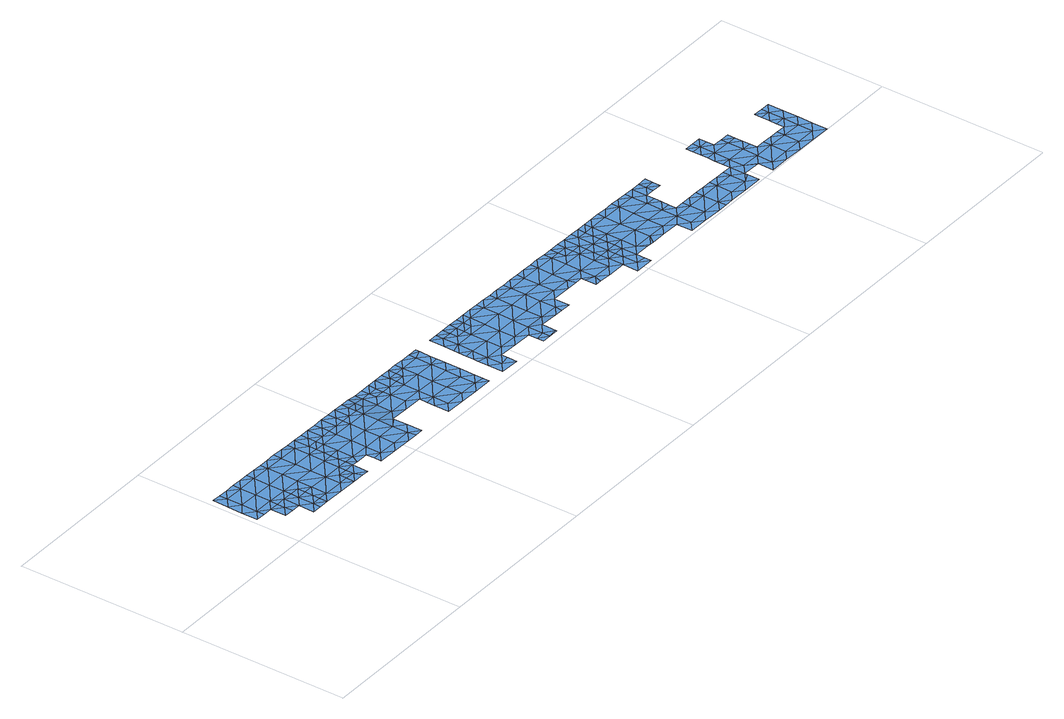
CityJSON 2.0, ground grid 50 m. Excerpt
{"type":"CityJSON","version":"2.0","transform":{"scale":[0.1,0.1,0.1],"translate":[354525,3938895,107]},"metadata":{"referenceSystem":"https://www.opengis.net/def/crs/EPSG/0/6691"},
"CityObjects":{
"waterbody1":{"type":"WaterBody","attributes":{"name":"9","class":"1140","function":"1","WaterBodyRiverFloodingRiskAttribute.description":"5","WaterBodyRiverFloodingRiskAttribute.rankOrg":"1","WaterBodyRiverFloodingRiskAttribute.adminType":"2","WaterBodyRiverFloodingRiskAttribute.scale":"L1"},"geometry":[{"type":"MultiSurface","lod":"1","boundaries":[[[0,1,2]],[[3,4,5]],[[4,6,7]],[[4,7,1]],[[8,1,7]],[[1,9,2]],[[5,10,3]],[[8,9,1]],[[0,4,1]],[[11,7,6]],[[11,6,12]],[[12,6,13]],[[14,3,10]],[[14,15,3]],[[6,4,3]],[[16,6,3]],[[13,6,16]],[[16,3,15]]]}]},
"waterbody2":{"type":"WaterBody","attributes":{"name":"9","class":"1140","function":"1","WaterBodyRiverFloodingRiskAttribute.description":"5","WaterBodyRiverFloodingRiskAttribute.rankOrg":"1","WaterBodyRiverFloodingRiskAttribute.adminType":"2","WaterBodyRiverFloodingRiskAttribute.scale":"L1"},"geometry":[{"type":"MultiSurface","lod":"1","boundaries":[[[17,18,19]],[[20,18,17]],[[21,20,17]],[[21,17,22]],[[19,23,17]],[[17,24,22]],[[17,23,24]]]}]},
"waterbody3":{"type":"WaterBody","attributes":{"name":"9","class":"1140","function":"1","WaterBodyRiverFloodingRiskAttribute.description":"5","WaterBodyRiverFloodingRiskAttribute.rankOrg":"2","WaterBodyRiverFloodingRiskAttribute.adminType":"2","WaterBodyRiverFloodingRiskAttribute.scale":"L1"},"geometry":[{"type":"MultiSurface","lod":"1","boundaries":[[[25,26,27]],[[7,11,26]],[[11,12,26]],[[26,12,27]],[[27,28,29]],[[8,7,30]],[[8,30,9]],[[9,30,31]],[[32,31,30]],[[33,31,34]],[[34,31,32]],[[34,32,35]],[[32,36,35]],[[37,35,36]],[[38,39,40]],[[28,40,39]],[[41,42,43]],[[43,44,41]],[[45,46,47]],[[48,44,49]],[[20,28,50]],[[40,28,20]],[[51,37,36]],[[52,50,28]],[[50,52,53]],[[14,53,52]],[[54,55,56]],[[57,48,46]],[[49,58,47]],[[44,58,49]],[[43,42,59]],[[42,60,61]],[[62,63,64]],[[60,65,61]],[[65,66,61]],[[67,64,68]],[[69,70,71]],[[69,72,73]],[[68,64,63]],[[74,75,72]],[[76,54,56]],[[77,78,35]],[[77,35,37]],[[79,80,81]],[[49,46,48]],[[47,46,49]],[[75,79,81]],[[63,74,72]],[[63,72,68]],[[68,72,69]],[[71,68,69]],[[67,66,64]],[[65,64,66]],[[64,65,62]],[[82,51,36]],[[83,82,36]],[[84,83,36]],[[25,83,84]],[[83,25,73]],[[29,73,25]],[[73,29,69]],[[29,39,69]],[[70,69,39]],[[85,70,39]],[[86,40,22]],[[87,61,66]],[[59,42,61]],[[87,59,61]],[[88,43,59]],[[44,43,58]],[[88,58,43]],[[18,50,19]],[[21,22,40]],[[39,38,85]],[[83,81,80]],[[83,80,89]],[[89,82,83]],[[56,35,78]],[[78,76,56]],[[55,34,56]],[[55,33,34]],[[90,31,33]],[[91,31,90]],[[15,14,52]],[[50,53,19]],[[20,50,18]],[[40,20,21]],[[29,28,39]],[[86,38,40]],[[29,25,27]],[[72,75,81]],[[73,72,81]],[[73,81,83]],[[84,26,25]],[[36,32,84]],[[34,35,56]],[[32,30,84]],[[9,31,91]],[[30,26,84]],[[30,7,26]],[[52,16,15]],[[92,16,52]],[[13,16,92]],[[28,27,92]],[[12,92,27]],[[12,13,92]],[[52,28,92]]]}]},
"waterbody4":{"type":"WaterBody","attributes":{"name":"9","class":"1140","function":"1","WaterBodyRiverFloodingRiskAttribute.description":"5","WaterBodyRiverFloodingRiskAttribute.rankOrg":"1","WaterBodyRiverFloodingRiskAttribute.adminType":"2","WaterBodyRiverFloodingRiskAttribute.scale":"L1"},"geometry":[{"type":"MultiSurface","lod":"1","boundaries":[[[93,94,95]],[[93,95,96]],[[93,97,98]],[[97,93,96]],[[99,100,97]],[[101,59,87]],[[102,103,104]],[[103,105,104]],[[86,22,106]],[[86,106,107]],[[107,38,86]],[[38,107,108]],[[85,38,108]],[[96,99,97]],[[67,68,71]],[[47,58,109]],[[45,47,109]],[[46,45,110]],[[111,110,45]],[[112,110,111]],[[98,112,111]],[[113,112,98]],[[114,115,116]],[[114,116,117]],[[117,118,114]],[[118,119,114]],[[120,121,122]],[[100,122,98]],[[122,100,123]],[[122,123,124]],[[124,123,114]],[[114,123,125]],[[125,123,126]],[[125,126,127]],[[128,125,127]],[[128,129,125]],[[130,131,115]],[[115,131,132]],[[132,116,115]],[[130,115,125]],[[125,129,130]],[[133,128,127]],[[123,100,126]],[[114,125,115]],[[98,122,121]],[[120,122,124]],[[97,100,98]],[[98,121,113]],[[134,135,136]],[[112,134,110]],[[93,98,111]],[[111,45,109]],[[134,136,110]],[[136,57,110]],[[46,110,57]],[[58,137,109]],[[67,71,138]],[[131,139,132]],[[87,66,101]],[[101,66,138]],[[71,70,138]],[[70,108,138]],[[119,124,114]],[[108,140,138]],[[138,140,101]],[[101,140,137]],[[137,140,141]],[[109,137,141]],[[94,109,141]],[[108,70,85]],[[108,107,140]],[[107,106,142]],[[93,111,109]],[[93,109,94]],[[143,144,145]],[[102,104,146]],[[127,147,133]],[[126,148,147]],[[95,94,149]],[[94,141,149]],[[141,150,151]],[[152,145,144]],[[144,153,152]],[[154,152,153]],[[155,149,156]],[[157,154,153]],[[157,158,154]],[[154,158,156]],[[155,95,149]],[[149,154,156]],[[149,141,151]],[[149,151,154]],[[154,151,152]],[[147,127,126]],[[152,151,145]],[[151,150,145]],[[145,159,143]],[[142,159,145]],[[150,142,145]],[[150,107,142]],[[140,107,150]],[[141,140,150]],[[58,88,137]],[[88,59,137]],[[137,59,101]],[[67,138,66]],[[99,160,161]],[[162,161,160]],[[103,161,162]],[[161,103,102]],[[162,105,103]],[[161,102,148]],[[102,163,148]],[[147,164,133]],[[102,146,163]],[[163,146,165]],[[165,166,163]],[[164,163,166]],[[163,164,147]],[[163,147,148]],[[126,161,148]],[[100,161,126]],[[100,99,161]]]}]},
"waterbody5":{"type":"WaterBody","attributes":{"name":"9","class":"1140","function":"1","WaterBodyRiverFloodingRiskAttribute.description":"5","WaterBodyRiverFloodingRiskAttribute.rankOrg":"2","WaterBodyRiverFloodingRiskAttribute.adminType":"2","WaterBodyRiverFloodingRiskAttribute.scale":"L1"},"geometry":[{"type":"MultiSurface","lod":"1","boundaries":[[[167,121,168]],[[121,120,168]],[[120,124,168]],[[168,124,119]],[[119,118,168]],[[134,169,135]],[[169,134,170]],[[113,121,170]],[[121,167,170]],[[113,134,112]],[[118,171,168]],[[171,167,168]],[[167,169,170]],[[113,170,134]]]}]},
"waterbody6":{"type":"WaterBody","attributes":{"name":"9","class":"1140","function":"1","WaterBodyRiverFloodingRiskAttribute.description":"5","WaterBodyRiverFloodingRiskAttribute.rankOrg":"2","WaterBodyRiverFloodingRiskAttribute.adminType":"2","WaterBodyRiverFloodingRiskAttribute.scale":"L1"},"geometry":[{"type":"MultiSurface","lod":"1","boundaries":[[[172,173,174]],[[175,174,173]],[[175,176,174]],[[175,177,176]],[[176,178,179]],[[179,180,174]],[[176,179,174]],[[180,172,174]]]}]},
"waterbody7":{"type":"WaterBody","attributes":{"name":"9","class":"1140","function":"1","WaterBodyRiverFloodingRiskAttribute.description":"5","WaterBodyRiverFloodingRiskAttribute.rankOrg":"2","WaterBodyRiverFloodingRiskAttribute.adminType":"2","WaterBodyRiverFloodingRiskAttribute.scale":"L1"},"geometry":[{"type":"MultiSurface","lod":"1","boundaries":[[[181,182,183]],[[184,183,185]],[[186,187,182]],[[188,181,183]],[[189,190,191]],[[184,188,183]],[[186,192,187]],[[193,194,191]],[[193,191,195]],[[195,191,187]],[[196,195,187]],[[197,185,183]],[[192,198,199]],[[192,199,187]],[[197,183,190]],[[196,187,200]],[[200,187,199]],[[190,183,182]],[[190,182,191]],[[201,202,199]],[[203,201,199]],[[191,194,189]],[[203,199,204]],[[202,200,199]],[[191,182,187]],[[198,204,199]]]}]},
"waterbody8":{"type":"WaterBody","attributes":{"name":"9","class":"1140","function":"1","WaterBodyRiverFloodingRiskAttribute.description":"5","WaterBodyRiverFloodingRiskAttribute.rankOrg":"1","WaterBodyRiverFloodingRiskAttribute.adminType":"2","WaterBodyRiverFloodingRiskAttribute.scale":"L1"},"geometry":[{"type":"MultiSurface","lod":"1","boundaries":[[[205,206,207]],[[205,208,206]],[[209,208,205]],[[209,210,208]],[[211,210,209]],[[211,212,210]],[[212,211,213]],[[214,213,211]],[[215,213,214]],[[216,214,217]],[[214,218,217]],[[219,218,214]],[[219,220,218]],[[220,219,221]],[[222,221,219]],[[223,224,209]],[[223,209,225]],[[226,227,228]],[[229,230,231]],[[230,229,207]],[[232,233,234]],[[232,235,236]],[[232,237,235]],[[234,238,232]],[[239,233,220]],[[240,239,220]],[[239,240,241]],[[242,243,244]],[[243,228,244]],[[228,245,244]],[[228,243,226]],[[219,224,222]],[[219,211,224]],[[240,220,221]],[[220,233,218]],[[246,217,218]],[[247,248,249]],[[250,251,248]],[[216,215,214]],[[214,211,219]],[[252,212,213]],[[212,253,210]],[[224,211,209]],[[208,210,254]],[[206,208,254]],[[207,229,205]],[[255,256,257]],[[258,259,260]],[[261,262,244]],[[244,262,242]],[[232,238,263]],[[263,237,232]],[[264,265,266]],[[267,265,264]],[[268,269,270]],[[271,270,269]],[[270,271,272]],[[271,273,272]],[[274,273,271]],[[266,275,276]],[[276,277,264]],[[264,277,269]],[[277,274,271]],[[278,279,280]],[[278,272,279]],[[278,281,272]],[[281,278,282]],[[278,283,282]],[[282,283,284]],[[193,284,194]],[[195,282,193]],[[282,195,285]],[[285,195,196]],[[198,192,286]],[[287,286,192]],[[287,288,286]],[[289,288,287]],[[290,288,289]],[[290,291,288]],[[292,291,290]],[[292,293,291]],[[294,293,292]],[[295,293,294]],[[293,295,296]],[[296,295,297]],[[298,297,295]],[[299,297,298]],[[300,297,299]],[[300,301,297]],[[255,302,303]],[[303,302,204]],[[302,304,204]],[[302,305,304]],[[306,305,302]],[[307,305,306]],[[307,308,305]],[[309,310,311]],[[310,309,312]],[[313,312,309]],[[312,313,314]],[[315,314,313]],[[315,316,314]],[[251,317,318]],[[251,250,317]],[[316,317,250]],[[254,210,253]],[[250,314,316]],[[248,314,250]],[[248,319,314]],[[320,319,248]],[[321,319,320]],[[321,322,319]],[[323,324,325]],[[325,260,323]],[[258,260,325]],[[326,259,258]],[[326,327,259]],[[328,329,259]],[[202,201,330]],[[304,201,203]],[[202,330,200]],[[330,285,200]],[[330,326,285]],[[285,326,281]],[[331,201,304]],[[327,328,259]],[[326,258,281]],[[281,258,332]],[[259,329,260]],[[329,310,260]],[[332,258,325]],[[332,325,270]],[[325,333,270]],[[323,260,334]],[[312,334,260]],[[312,319,334]],[[335,323,334]],[[334,322,335]],[[324,333,325]],[[322,334,319]],[[247,320,248]],[[319,312,314]],[[312,260,310]],[[310,329,311]],[[331,305,308]],[[331,304,305]],[[203,204,304]],[[303,204,286]],[[255,303,256]],[[288,256,303]],[[288,336,256]],[[337,256,336]],[[337,338,256]],[[339,336,291]],[[340,339,291]],[[257,256,338]],[[341,342,343]],[[342,341,344]],[[298,345,346]],[[345,347,346]],[[294,347,345]],[[246,218,236]],[[294,348,349]],[[349,348,350]],[[351,350,348]],[[352,353,354]],[[354,353,348]],[[292,354,348]],[[292,355,354]],[[356,354,355]],[[357,356,355]],[[358,359,360]],[[359,355,360]],[[360,355,290]],[[184,358,360]],[[358,184,185]],[[181,188,287]],[[182,181,287]],[[186,182,287]],[[360,188,184]],[[289,188,360]],[[357,355,359]],[[356,352,354]],[[349,350,361]],[[361,362,349]],[[362,363,364]],[[363,365,364]],[[366,367,365]],[[366,176,367]],[[178,176,366]],[[368,172,180]],[[369,370,371]],[[372,370,369]],[[370,372,373]],[[372,374,375]],[[374,372,369]],[[294,349,347]],[[376,377,378]],[[378,379,376]],[[379,378,380]],[[346,380,378]],[[380,346,381]],[[382,380,381]],[[383,380,382]],[[383,373,380]],[[383,382,177]],[[177,382,367]],[[383,177,175]],[[175,173,383]],[[383,173,370]],[[367,382,381]],[[367,381,364]],[[347,364,381]],[[344,377,384]],[[342,384,385]],[[379,380,373]],[[370,373,383]],[[177,367,176]],[[364,365,367]],[[364,349,362]],[[353,351,348]],[[349,364,347]],[[381,346,347]],[[344,384,342]],[[298,295,345]],[[297,301,296]],[[293,296,340]],[[345,295,294]],[[292,348,294]],[[293,340,291]],[[290,355,292]],[[288,291,336]],[[360,290,289]],[[289,287,188]],[[288,303,286]],[[287,192,186]],[[204,198,286]],[[196,200,285]],[[284,193,282]],[[281,282,285]],[[281,332,272]],[[386,279,272]],[[280,283,278]],[[273,386,272]],[[272,332,270]],[[271,269,277]],[[270,333,268]],[[269,267,264]],[[266,276,264]],[[236,218,232]],[[233,232,218]],[[387,213,215]],[[213,387,252]],[[387,388,251]],[[251,388,248]],[[388,249,248]],[[389,249,388]],[[209,390,225]],[[391,225,390]],[[227,392,228]],[[390,392,227]],[[390,229,392]],[[390,205,229]],[[392,229,231]],[[244,245,393]],[[228,394,245]],[[392,231,394]],[[392,394,228]],[[391,390,227]],[[388,215,389]],[[251,395,387]],[[215,388,387]],[[209,205,390]],[[244,393,261]],[[395,251,318]],[[396,327,326]],[[327,396,397]],[[398,397,396]],[[399,327,397]],[[399,328,327]],[[398,396,331]],[[396,201,331]],[[396,330,201]],[[396,326,330]],[[344,341,400]],[[344,400,401]],[[400,298,401]],[[298,346,401]],[[172,368,402]],[[368,403,402]],[[371,370,404]],[[405,373,372]],[[405,379,373]],[[405,406,379]],[[406,405,407]],[[405,408,407]],[[408,405,409]],[[375,409,405]],[[377,401,378]],[[173,402,370]],[[410,407,411]],[[407,412,411]],[[408,412,407]],[[410,406,407]],[[406,376,379]],[[375,405,372]],[[404,370,402]],[[403,404,402]],[[173,172,402]],[[401,346,378]],[[344,401,377]],[[299,298,400]]]}]}
},
"vertices":[
[88,83,15],[87,106,15],[58,83,15],[143,59,15],[115,82,15],[114,36,15],[143,105,15],[116,129,15],[87,129,15],[59,130,15],[141,36,15],[144,128,15],[172,128,15],[172,105,15],[171,35,15],[171,58,15],[171,81,15],
[313,56,14],[284,56,15],[284,33,15],[285,80,15],[313,79,14],[341,79,14],[320,33,14],[341,32,14],
[202,197,15],[144,151,15],[201,150,15],[257,103,15],[257,149,15],[88,152,15],[31,153,15],[88,198,15],[3,177,15],[32,199,15],[89,245,15],[146,244,15],[118,267,15],[342,125,14],[314,148,14],[313,102,14],[486,261,13],[458,262,13],[486,238,14],[514,261,13],[570,214,12],[570,237,12],[542,214,14],[543,260,13],[542,237,14],[256,57,15],[146,267,15],[199,58,15],[227,34,15],[5,269,16],[4,223,15],[32,246,15],[571,260,12],[513,215,14],[457,215,14],[429,262,13],[429,239,14],[373,263,13],[344,264,13],[372,240,14],[401,263,13],[400,216,14],[372,217,14],[344,217,14],[315,195,14],[343,171,14],[343,194,14],[316,241,14],[258,196,15],[316,264,13],[288,264,15],[33,269,15],[89,268,15],[61,268,15],[259,265,15],[231,265,15],[259,242,15],[174,266,15],[202,243,15],[145,197,15],[342,148,14],[342,102,14],[429,216,14],[485,215,14],[203,266,15],[2,130,15],[32,130,15],[200,104,15],
[597,144,10],[541,145,14],[569,121,12],[625,120,10],[654,143,10],[655,189,10],[682,119,10],[711,142,10],[428,193,14],[766,49,10],[709,50,10],[737,26,10],[680,27,10],[359,78,14],[370,101,14],[371,148,14],[541,191,14],[599,236,10],[598,190,10],[627,213,10],[655,212,10],[769,234,10],[825,233,10],[797,256,10],[769,257,10],[741,257,10],[740,234,10],[712,211,10],[683,212,10],[711,188,10],[768,187,10],[740,211,10],[825,186,10],[767,141,10],[824,140,10],[853,163,10],[853,189,10],[853,209,10],[854,243,10],[826,256,10],[852,117,10],[627,236,10],[627,259,10],[599,259,10],[485,192,14],[372,194,14],[854,255,10],[427,147,14],[484,146,14],[398,78,14],[397,32,14],[454,31,14],[426,54,14],[794,25,10],[823,94,10],[766,95,10],[540,99,14],[427,100,14],[483,99,14],[483,53,14],[510,30,14],[539,52,14],[568,115,13],[568,75,14],[544,29,14],[567,29,14],[398,53,14],[681,95,10],[710,96,10],[681,73,10],[822,48,10],[851,70,10],[850,24,10],[851,44,10],
[684,258,10],[712,234,10],[656,258,10],[655,235,10],[712,258,10],
[967,230,8],[967,207,8],[995,230,8],[995,207,8],[1024,229,8],[1023,206,8],[1024,252,8],[996,253,8],[967,253,8],
[1448,199,5],[1476,199,5],[1448,222,5],[1420,223,5],[1420,246,5],[1476,176,5],[1504,175,5],[1420,200,5],[1505,245,5],[1477,245,5],[1505,222,5],[1475,153,5],[1533,221,5],[1534,244,5],[1533,198,5],[1532,175,5],[1449,246,5],[1475,130,5],[1503,129,5],[1532,152,5],[1531,106,5],[1532,129,5],[1503,106,5],[1475,106,5],
[2181,26,3],[2153,3,3],[2209,2,3],[2125,27,3],[2126,73,3],[2068,27,3],[2069,74,3],[2040,51,3],[2012,75,3],[2013,121,3],[1984,98,3],[1985,121,3],[1985,144,3],[2014,167,3],[2070,120,3],[2070,166,3],[2098,143,3],[2098,119,3],[2126,96,3],[2098,96,3],[2154,95,3],[2211,118,3],[2211,94,3],[2240,117,3],[2238,25,3],[2266,1,3],[2267,47,3],[2015,213,3],[2043,190,3],[2043,213,3],[1986,214,3],[1986,191,3],[1987,237,3],[2043,236,3],[2071,189,3],[2099,166,3],[2099,189,3],[2212,164,3],[2212,141,3],[2240,163,3],[2268,140,3],[1986,167,3],[1899,100,4],[1899,76,4],[1928,99,4],[1898,30,4],[1955,29,4],[2038,51,3],[2040,5,3],[2096,4,3],[1417,61,5],[1389,85,6],[1380,62,6],[1673,126,5],[1673,80,5],[1729,79,4],[2241,186,3],[2212,187,3],[2015,236,3],[1788,217,4],[1816,193,4],[1816,216,4],[1788,194,4],[1759,171,4],[1759,194,4],[1731,172,4],[1731,218,4],[1675,219,5],[1703,241,4],[1732,241,4],[1817,240,4],[1788,240,4],[1760,240,4],[1618,220,5],[1647,242,5],[1619,243,5],[1617,173,5],[1562,221,5],[1590,243,5],[1562,244,5],[1561,174,5],[1447,130,5],[1448,176,5],[1390,131,6],[1391,177,6],[1334,178,6],[1333,132,6],[1278,179,6],[1277,133,6],[1221,180,6],[1220,134,6],[1248,110,6],[1219,87,6],[1163,88,6],[1191,65,6],[1216,64,6],[1247,64,6],[1474,60,5],[1446,84,5],[1503,83,5],[1502,37,5],[1473,14,5],[1530,13,5],[1530,34,5],[1756,9,4],[1728,33,4],[1700,10,4],[1785,32,4],[1813,8,4],[1842,31,4],[1843,8,4],[1870,8,4],[1926,7,4],[1983,6,4],[1842,77,4],[1871,100,4],[1843,100,4],[1814,101,4],[1758,102,4],[1758,125,4],[1730,125,4],[1617,127,5],[1616,81,5],[1644,57,5],[1700,57,4],[1560,128,5],[1531,59,5],[1674,173,5],[1759,148,4],[1786,78,4],[1786,101,4],[1361,108,6],[1361,96,6],[1361,62,6],[1339,109,6],[1305,109,6],[1133,23,8],[1105,20,8],[1133,20,8],[1105,43,8],[1164,135,6],[1107,136,8],[1164,181,6],[1222,226,6],[1165,227,6],[1194,250,6],[1222,249,6],[1279,248,6],[1250,249,6],[1278,225,6],[1335,224,6],[1307,248,6],[1335,247,6],[1392,246,6],[1364,247,6],[1392,223,6],[1165,250,6],[1137,251,7],[1109,251,8],[1108,228,8],[1081,252,8],[1052,252,8],[1052,229,8],[939,254,8],[909,162,8],[938,185,8],[909,176,8],[937,138,8],[994,137,8],[909,137,8],[908,116,8],[1021,68,8],[1078,67,8],[1050,90,8],[993,91,8],[1050,136,8],[1108,182,8],[1051,183,8],[994,184,8],[1077,40,8],[1077,20,8],[1675,242,5],[1984,52,3],[1956,75,4],[1956,99,4],[2182,72,3],[2183,95,3],[2239,71,3],[2269,186,2],[2268,94,3],[1984,45,3],[1559,82,5],[1587,58,5],[1577,59,5],[1599,58,5],[1134,66,8],[1106,89,8],[939,231,8],[911,254,8],[910,208,8],[936,92,8],[964,69,8],[936,46,8],[908,69,8],[908,100,8],[964,50,8],[964,22,8],[907,23,8]
]}
